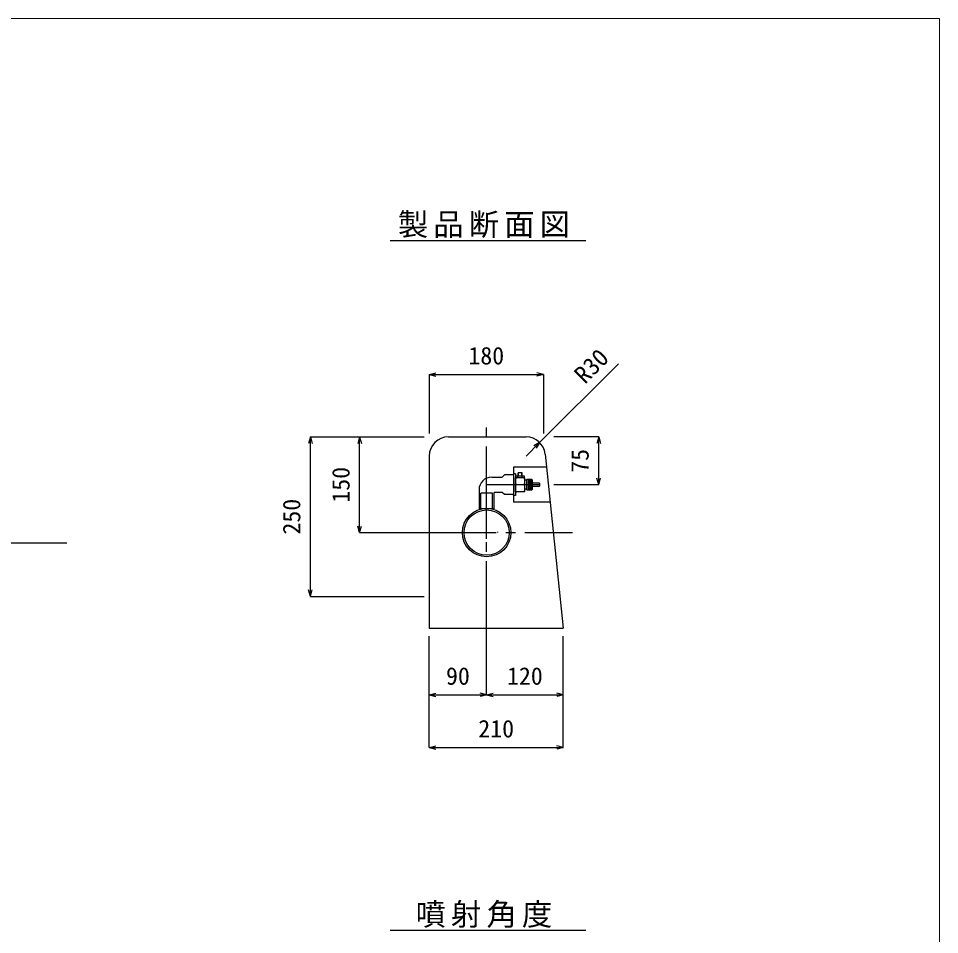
# Model space of a CAD drawing. Units: millimetres, scale not verified. Extents: x -2100 to 2100, y -1470 to 1470.
# Drawn here: x 655 to 2100, y 34 to 1470 of the extents above; entities that cross this region are included whole.
import ezdxf
from ezdxf.enums import TextEntityAlignment as Align

# ---------------------------------------------------------------- set-up
doc = ezdxf.new("R2010")
doc.units = ezdxf.units.MM
doc.header["$LTSCALE"] = 15
doc.linetypes.add('CHAIN1', pattern=[8, 5, -1, 1, -1])
doc.linetypes.add('CHAIN2', pattern=[12, 9, -1, 1, -1])
doc.layers.add('0-0_図面枠', color=7, linetype='Continuous', lineweight=18)
for name, color, linetype in [('0-1_ブロック', 4, 'Continuous'), ('0-4', 7, 'Continuous'), ('0-6', 4, 'Continuous'), ('1-1_製品図', 7, 'Continuous')]:
    doc.layers.add(name, color=color, linetype=linetype)
doc.styles.add('ＭＳ ゴシック', font='')
doc.styles.get('ＭＳ ゴシック').set_extended_font_data('MS Gothic')

msp = doc.modelspace()

# ---------------------------------------------------------------- linework, layer by layer
at = {"layer": '0-0_図面枠', "color": 5}
msp.add_lwpolyline([(2100, 1470), (-2100, 1470), (-2100, -1470), (2100, -1470)], close=True, dxfattribs=at)
at = {"layer": '0-1_ブロック', "color": 3}
for p, q in [((1238.15, 1121.75), (1545.44, 1121.75)), ((1329.67, 813.91), (1451.58, 813.91)), ((1299.67, 783.91), (1299.67, 513.91)), ((1481.42, 787), (1509.67, 513.91)), ((1299.67, 513.91), (1509.67, 513.91))]:
    msp.add_line(p, q, dxfattribs=at)
at = {"layer": '0-1_ブロック'}
for p, q in [((1472.8, 805.13), (1596.38, 928.72)), ((1299.67, 911.81), (1309.82, 914.53)), ((1299.67, 911.81), (1478.64, 911.81)), ((1299.67, 911.81), (1309.82, 909.09)), ((1299.67, 911.81), (1299.67, 819.45)), ((1478.64, 911.81), (1468.5, 914.53)), ((1478.64, 911.81), (1468.5, 909.09)), ((1478.64, 911.81), (1478.64, 819.45)), ((1113.19, 813.91), (1110.48, 803.77)), ((1113.19, 563.91), (1113.19, 813.91)), ((1113.19, 813.91), (1115.91, 803.77)), ((1113.19, 813.91), (1291.42, 813.91)), ((1190.48, 813.91), (1187.76, 803.77)), ((1190.48, 813.91), (1291.42, 813.91)), ((1190.48, 813.91), (1291.42, 813.91)), ((1190.48, 663.91), (1190.48, 813.91)), ((1190.48, 813.91), (1193.2, 803.77)), ((1190.48, 813.91), (1291.42, 813.91)), ((1472.8, 805.13), (1463.7, 799.88)), ((1190.48, 663.91), (1187.76, 674.06)), ((1190.48, 663.91), (1193.2, 674.06)), ((1190.48, 663.91), (1291.42, 663.91)), ((1190.48, 663.91), (1291.42, 663.91)), ((1113.19, 563.91), (1110.48, 574.06)), ((1113.19, 563.91), (1115.91, 574.06)), ((1113.19, 563.91), (1291.42, 563.91)), ((1190.48, 563.91), (1291.42, 563.91)), ((1190.48, 563.91), (1291.42, 563.91)), ((1299.67, 409.53), (1299.67, 501.26)), ((1389.67, 409.53), (1389.67, 501.26)), ((1299.67, 409.53), (1309.82, 412.24)), ((1299.67, 409.53), (1389.67, 409.53)), ((1299.67, 409.53), (1309.82, 406.81)), ((1299.67, 326.97), (1299.67, 409.53)), ((1389.67, 409.53), (1379.53, 412.24)), ((1389.67, 409.53), (1379.53, 406.81))]:
    msp.add_line(p, q, dxfattribs=at)
at = {"layer": '0-1_ブロック', "color": 7, "linetype": 'CHAIN2'}
for p, q in [((1389.67, 483.91), (1389.67, 843.91)), ((1269.67, 663.91), (1524.32, 663.91)), ((731.46, 647.3), (-1640.25, 647.3))]:
    msp.add_line(p, q, dxfattribs=at)
at = {"layer": '0-1_ブロック'}
msp.add_lwpolyline([(1451.58, 783.91), (1472.8, 805.13), (1467.55, 796.03)], dxfattribs=at)
at = {"layer": '0-1_ブロック', "color": 3}
for centre, start, end in [((1329.67, 783.91), 90, 180), ((1451.58, 783.91), 5.90615, 90)]:
    msp.add_arc(centre, 30, start, end, dxfattribs=at)
at = {"layer": '0-4', "color": 3}
for p, q in [((1417.67, 754.41), (1414.17, 750.91)), ((1434.67, 755.91), (1434.67, 721.91)), ((1397.67, 750.91), (1414.17, 750.91)), ((1377.67, 730.91), (1377.67, 700.91)), ((1414.17, 726.91), (1401.67, 726.91)), ((1401.67, 700.91), (1401.67, 726.91)), ((1417.67, 723.41), (1414.17, 726.91)), ((1401.67, 700.91), (1377.67, 700.91)), ((1407.17, 663.91), (1407.17, 664.88))]:
    msp.add_line(p, q, dxfattribs=at)
at = {"layer": '0-4'}
for p, q in [((1435.37, 749.79), (1435.37, 752.59)), ((1448.97, 752.59), (1435.37, 752.59)), ((1438.77, 749.79), (1438.77, 752.59)), ((1439.17, 752.59), (1439.17, 757.79)), ((1445.17, 757.79), (1439.17, 757.79)), ((1439.68, 752.59), (1439.68, 757.79)), ((1444.67, 752.59), (1444.67, 757.79)), ((1445.17, 752.59), (1445.17, 757.79)), ((1445.57, 749.79), (1445.57, 752.59)), ((1448.97, 749.79), (1448.97, 752.59)), ((1434.67, 728.04), (1434.67, 749.79)), ((1449.67, 749.79), (1434.67, 749.79)), ((1472.56, 738.91), (1434.67, 738.91)), ((1449.67, 728.04), (1449.67, 749.79)), ((1452.17, 745.91), (1449.67, 745.91)), ((1452.17, 746.49), (1452.67, 746.99)), ((1452.17, 746.49), (1452.17, 731.33)), ((1460.37, 746.99), (1452.67, 746.99)), ((1454.87, 746.99), (1454.87, 730.83)), ((1460.87, 746.41), (1454.87, 746.41)), ((1460.87, 745.91), (1454.87, 745.91)), ((1460.87, 745.41), (1454.87, 745.41)), ((1460.87, 744.91), (1454.87, 744.91)), ((1460.87, 744.41), (1454.87, 744.41)), ((1460.87, 743.91), (1454.87, 743.91)), ((1460.87, 743.41), (1454.87, 743.41)), ((1460.87, 742.91), (1454.87, 742.91)), ((1460.87, 742.41), (1454.87, 742.41)), ((1460.87, 741.91), (1454.87, 741.91)), ((1460.87, 741.41), (1454.87, 741.41)), ((1460.87, 740.91), (1454.87, 740.91)), ((1460.87, 740.41), (1454.87, 740.41)), ((1460.87, 739.91), (1454.87, 739.91)), ((1460.87, 739.41), (1454.87, 739.41)), ((1460.87, 738.91), (1454.87, 738.91)), ((1460.87, 738.41), (1454.87, 738.41)), ((1460.87, 737.91), (1454.87, 737.91)), ((1460.87, 737.41), (1454.87, 737.41)), ((1460.87, 736.91), (1454.87, 736.91)), ((1460.37, 746.99), (1460.87, 746.49)), ((1460.87, 746.49), (1460.87, 731.33)), ((1472.47, 741.41), (1462.17, 741.41)), ((1472.47, 741.41), (1472.67, 741.21)), ((1472.67, 741.21), (1472.67, 736.61)), ((1398.67, 725.91), (1380.67, 725.91)), ((1380.67, 700.83), (1380.67, 725.91)), ((1398.67, 700.83), (1398.67, 725.91)), ((1449.67, 728.04), (1434.67, 728.04)), ((1452.17, 731.91), (1449.67, 731.91)), ((1452.17, 731.33), (1452.67, 730.83)), ((1452.67, 730.83), (1460.37, 730.83)), ((1460.87, 736.41), (1454.87, 736.41)), ((1460.87, 735.91), (1454.87, 735.91)), ((1460.87, 735.41), (1454.87, 735.41)), ((1460.87, 734.91), (1454.87, 734.91)), ((1460.87, 734.41), (1454.87, 734.41)), ((1460.87, 733.91), (1454.87, 733.91)), ((1460.87, 733.41), (1454.87, 733.41)), ((1460.87, 732.91), (1454.87, 732.91)), ((1460.87, 732.41), (1454.87, 732.41)), ((1460.87, 731.91), (1454.87, 731.91)), ((1460.87, 731.41), (1454.87, 731.41)), ((1460.37, 730.83), (1460.87, 731.33)), ((1472.47, 736.41), (1462.17, 736.41)), ((1472.47, 736.41), (1472.67, 736.61)), ((1489.24, 711.41), (1431.89, 711.41))]:
    msp.add_line(p, q, dxfattribs=at)
at = {"layer": '0-4', "color": 4, "linetype": 'CHAIN1'}
for p in [(1389.67, 653.91), (1451.58, 738.91)]:
    msp.add_line(p, (1389.67, 738.91), dxfattribs=at)
at = {"layer": '0-4'}
msp.add_lwpolyline([(1483.55, 766.41), (1431.89, 766.41), (1431.89, 711.41)], dxfattribs=at)
at = {"layer": '0-4', "color": 3}
for points in [[(1434.67, 755.91), (1432.17, 755.91), (1430.67, 754.41), (1417.67, 754.41)], [(1434.67, 721.91), (1432.17, 721.91), (1430.67, 723.41), (1417.67, 723.41)]]:
    msp.add_lwpolyline(points, dxfattribs=at)
at = {"layer": '0-4', "color": 4}
for radius in [38, 35.5]:
    msp.add_circle((1389.67, 663.91), radius, dxfattribs=at)
at = {"layer": '0-4', "color": 3}
msp.add_arc((1397.67, 730.91), 20, 90, 180, dxfattribs=at)
at = {"layer": '0-4'}
for start, end in [(30, 52.6271), (307.3729, 330)]:
    msp.add_arc((1457.84, 738.91), 5, start, end, dxfattribs=at)
for centre, major_axis, start_param, end_param in [((1436.27, 744.35), (0, 5.44), 6.2831853, 9.424778), ((1436.27, 733.47), (0, -5.44), 3.1415927, 6.2831853), ((1448.07, 744.35), (0, 5.44), 3.1415927, 6.2831853), ((1448.07, 733.47), (0, -5.44), 6.2831853, 9.424778)]:
    msp.add_ellipse(centre, major_axis=major_axis, ratio=0.294191, start_param=start_param, end_param=end_param, dxfattribs=at)
at = {"layer": '0-6'}
for p, q in [((1565.44, 813.91), (1495.09, 813.91)), ((1565.44, 813.91), (1562.72, 803.77)), ((1565.44, 738.91), (1565.44, 813.91)), ((1565.44, 813.91), (1568.16, 803.77)), ((1565.44, 738.91), (1495.09, 738.91)), ((1565.44, 738.91), (1562.72, 749.06)), ((1565.44, 738.91), (1568.16, 749.06)), ((1389.67, 409.53), (1389.67, 501.26)), ((1509.67, 409.53), (1509.67, 501.26)), ((1299.67, 326.97), (1299.67, 409.53)), ((1389.67, 409.53), (1399.82, 412.24)), ((1389.67, 409.53), (1509.67, 409.53)), ((1389.67, 409.53), (1399.82, 406.81)), ((1509.67, 409.53), (1499.53, 412.24)), ((1509.67, 409.53), (1499.53, 406.81)), ((1509.67, 326.97), (1509.67, 409.53)), ((1299.67, 326.97), (1309.82, 329.69)), ((1299.67, 326.97), (1509.67, 326.97)), ((1299.67, 326.97), (1309.82, 324.25)), ((1509.67, 326.97), (1499.53, 329.69)), ((1509.67, 326.97), (1499.53, 324.25))]:
    msp.add_line(p, q, dxfattribs=at)
at = {"layer": '1-1_製品図', "color": 3}
msp.add_line((1238.15, 40.35), (1545.44, 40.35), dxfattribs=at)

# ---------------------------------------------------------------- texts
at = {"layer": '0-1_ブロック', "style": 'ＭＳ ゴシック'}
for s, p in [('180', (1361.03, 919.31)), ('90', (1325.92, 417.03))]:
    msp.add_text(s, height=27.49, dxfattribs=at).set_placement(p, align=Align.BOTTOM_LEFT)
for s, rotation, p in [('R30', 45, (1549.61, 889.79)), ('150', 90, (1182.98, 710.79)), ('250', 90, (1105.69, 660.79))]:
    msp.add_text(s, height=27.49, rotation=rotation, dxfattribs=at).set_placement(p, align=Align.BOTTOM_LEFT)
at = {"layer": '0-1_ブロック', "color": 7, "insert": (1250.39, 1125.5), "char_height": 34.84, "attachment_point": 7, "style": 'ＭＳ ゴシック'}
msp.add_mtext('\\T1.17;製品断面図', dxfattribs=at)
at = {"layer": '0-6', "style": 'ＭＳ ゴシック'}
msp.add_text('75', height=27.49, rotation=90, dxfattribs=at).set_placement((1557.94, 757.66), align=Align.BOTTOM_LEFT)
for s, p in [('120', (1421.55, 417.03)), ('210', (1376.55, 334.47))]:
    msp.add_text(s, height=27.49, dxfattribs=at).set_placement(p, align=Align.BOTTOM_LEFT)
at = {"layer": '1-1_製品図', "insert": (1278.19, 44.1), "char_height": 34.84, "attachment_point": 7, "style": 'ＭＳ ゴシック'}
msp.add_mtext('\\T1.17;噴射角度', dxfattribs=at)

doc.saveas('drawing.dxf')
